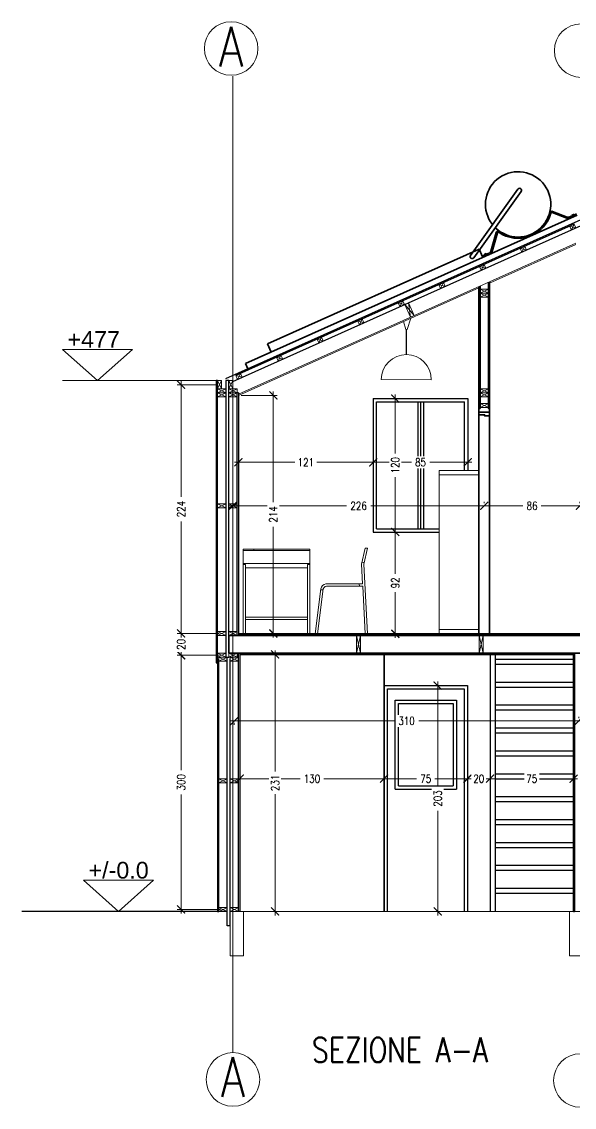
# Model space of a CAD drawing. Header units: centimetres. Extents: x 394519 to 396757, y 376859 to 378786.
# Drawn here: x 394556 to 395053, y 377810 to 378786 of the extents above; entities that cross this region are included whole.
import ezdxf

# ---------------------------------------------------------------- set-up
doc = ezdxf.new("R2010")
doc.units = ezdxf.units.CM
doc.header["$MEASUREMENT"] = 0
doc.layers.get('DEFPOINTS').update_dxf_attribs({"color": 210})
for name, color, linetype, lineweight in [('A-ANNO-DIMS', 3, 'Continuous', 18), ('A-ANNO-SYMB', 3, 'Continuous', 18), ('A-DETL-MBND', 3, 'Continuous', 18), ('A-DETL-MCUT', 4, 'Continuous', 25), ('A-ELEV-IDEN', 3, 'Continuous', 18), ('A-ELEV-MBE1', 7, 'Continuous', 35), ('A-ELEV-MBE2', 4, 'Continuous', 25), ('A-FURN', 8, 'Continuous', 18), ('A-SECT-MCUT', 7, 'Continuous', 35), ('A-WALL-STUD', 3, 'Continuous', 18)]:
    doc.layers.add(name, color=color, linetype=linetype, lineweight=lineweight)
doc.styles.add('ARIAL', font='Arial.ttf')
doc.styles.add('E-ROMANS', font='romans.shx', dxfattribs={"width": 0.8})
doc.styles.get("Standard").update_dxf_attribs({"font": 'Arial.ttf'})
doc.dimstyles.new('Copy of TICK_36', dxfattribs={"dimtxt": 3.6, "dimasz": 3.6, "dimexe": 1.8, "dimexo": 1.2, "dimgap": 1.8, "dimtad": 0, "dimdec": 0, "dimzin": 0, "dimdsep": 46, "dimtxsty": 'ARIAL', "dimblk": 'ARCHTICK', "dimblk1": 'ARCHTICK', "dimblk2": 'ARCHTICK', "dimcen": 1.8, "dimdle": 1.8, "dimclrd": 256, "dimclre": 256, "dimclrt": 256, "dimadec": 0, "dimazin": 0, "dimtfac": 1, "dimtdec": 0, "dimtmove": 1, "dimatfit": 3, "dimldrblk": 'OPEN90', "dimfxl": 1, "dimtfill": 1, "dimtolj": 1, "dimtzin": 0, "dimlwd": -1, "dimlwe": -1, "dimarcsym": 0})

# ---------------------------------------------------------------- blocks, each defined once
blk = doc.blocks.new('_ArchTick')
at = {"color": 0, "linetype": 'ByBlock', "const_width": 0.15}
blk.add_lwpolyline([(-0.5, -0.5), (0.5, 0.5)], dxfattribs=at)
blk = doc.blocks.new('*D133')
at = {"layer": 'A-ANNO-DIMS', "transparency": 16777216}
for p, q in [((394733.94, 378216.63), (394696.18, 378216.63)), ((394699.78, 378220.23), (394699.78, 378113.34)), ((394699.78, 377984.45), (394699.78, 378091.33)), ((394735.14, 377988.05), (394696.18, 377988.05))]:
    blk.add_line(p, q, dxfattribs=at)
at = {"layer": 'DEFPOINTS', "color": 0, "transparency": 16777216}
for p in [(394736.34, 378216.63), (394699.78, 377988.05), (394737.54, 377988.05)]:
    blk.add_point(p, dxfattribs=at)
at = {"layer": 'A-ANNO-DIMS', "transparency": 16777216, "xscale": 7.2, "yscale": 7.2, "zscale": 7.2}
for p, rotation in [((394699.78, 378216.63), 90), ((394699.78, 377988.05), 270)]:
    blk.add_blockref('_ArchTick', p, dxfattribs=dict(at, rotation=rotation))
at = {"layer": 'A-ANNO-DIMS', "transparency": 16777216, "insert": (394699.78, 378102.34), "char_height": 7.2, "width": 15.432, "attachment_point": 5, "rotation": 90, "style": 'E-ROMANS', "bg_fill": 3, "box_fill_scale": 1.25, "bg_fill_color": 256, "bg_fill_true_color": 13158600, "bg_fill_transparency": 0}
blk.add_mtext('\\A1;300', dxfattribs=at)
blk = doc.blocks.new('_Open90')
at = {"color": 0, "linetype": 'ByBlock', "lineweight": -2}
for p, q in [((0, 0), (-1, 0)), ((-0.5, 0.5), (0, 0)), ((0, 0), (-0.5, -0.5))]:
    blk.add_line(p, q, dxfattribs=at)
blk = doc.blocks.new('*D134')
at = {"layer": 'A-ANNO-DIMS', "transparency": 16777216}
for p, q in [((394733.94, 378236.24), (394696.18, 378236.24)), ((394699.78, 378236.24), (394699.78, 378243.44)), ((394699.78, 378236.24), (394699.78, 378234.7)), ((394733.94, 378216.63), (394696.18, 378216.63)), ((394699.78, 378216.63), (394699.78, 378218.17)), ((394699.78, 378216.63), (394699.78, 378209.43))]:
    blk.add_line(p, q, dxfattribs=at)
at = {"layer": 'DEFPOINTS', "color": 0, "transparency": 16777216}
for p in [(394736.34, 378236.24), (394736.34, 378216.63)]:
    blk.add_point(p, dxfattribs=at)
at = {"layer": 'A-ANNO-DIMS', "transparency": 16777216, "xscale": 7.2, "yscale": 7.2, "zscale": 7.2}
for p, rotation in [((394699.78, 378236.24), 270), ((394699.78, 378216.63), 90)]:
    blk.add_blockref('_ArchTick', p, dxfattribs=dict(at, rotation=rotation))
at = {"layer": 'A-ANNO-DIMS', "transparency": 16777216, "insert": (394699.78, 378226.43), "char_height": 7.2, "attachment_point": 5, "rotation": 90, "style": 'E-ROMANS', "bg_fill": 3, "box_fill_scale": 1.25, "bg_fill_color": 256, "bg_fill_true_color": 13158600, "bg_fill_transparency": 0}
blk.add_mtext('\\A1;20', dxfattribs=at)
at = {"layer": 'DEFPOINTS', "color": 0, "transparency": 16777216}
blk.add_point((394699.78, 378236.24), dxfattribs=at)
blk = doc.blocks.new('*D135')
at = {"layer": 'A-ANNO-DIMS', "transparency": 16777216}
for p, q in [((394731.99, 378459.96), (394696.18, 378459.96)), ((394699.78, 378463.56), (394699.78, 378359.25)), ((394699.78, 378232.64), (394699.78, 378336.96)), ((394733.94, 378236.24), (394696.18, 378236.24))]:
    blk.add_line(p, q, dxfattribs=at)
at = {"layer": 'DEFPOINTS', "color": 0, "transparency": 16777216}
for p in [(394699.78, 378459.96), (394734.39, 378459.96), (394736.34, 378236.24)]:
    blk.add_point(p, dxfattribs=at)
at = {"layer": 'A-ANNO-DIMS', "transparency": 16777216, "xscale": 7.2, "yscale": 7.2, "zscale": 7.2}
for p, rotation in [((394699.78, 378459.96), 90), ((394699.78, 378236.24), 270)]:
    blk.add_blockref('_ArchTick', p, dxfattribs=dict(at, rotation=rotation))
at = {"layer": 'A-ANNO-DIMS', "transparency": 16777216, "insert": (394699.78, 378348.1), "char_height": 7.2, "attachment_point": 5, "rotation": 90, "style": 'E-ROMANS', "bg_fill": 3, "box_fill_scale": 1.25, "bg_fill_color": 256, "bg_fill_true_color": 13158600, "bg_fill_transparency": 0}
blk.add_mtext('\\A1;224', dxfattribs=at)
blk = doc.blocks.new('*D136')
at = {"layer": 'A-ANNO-DIMS', "transparency": 16777216}
for p, q in [((394746.39, 378353.37), (394746.39, 378354.63)), ((394972.47, 378353.43), (394972.47, 378354.63)), ((394742.79, 378351.03), (394848.43, 378351.03)), ((394976.07, 378351.03), (394870.44, 378351.03))]:
    blk.add_line(p, q, dxfattribs=at)
at = {"layer": 'DEFPOINTS', "color": 0, "transparency": 16777216}
for p in [(394746.39, 378351.03), (394746.39, 378350.97), (394972.47, 378351.03)]:
    blk.add_point(p, dxfattribs=at)
at = {"layer": 'A-ANNO-DIMS', "transparency": 16777216, "xscale": 7.2, "yscale": 7.2, "zscale": 7.2, "rotation": 180}
blk.add_blockref('_ArchTick', (394746.39, 378351.03), dxfattribs=at)
at = {"layer": 'A-ANNO-DIMS', "transparency": 16777216, "xscale": 7.2, "yscale": 7.2, "zscale": 7.2}
blk.add_blockref('_ArchTick', (394972.47, 378351.03), dxfattribs=at)
at = {"layer": 'A-ANNO-DIMS', "transparency": 16777216, "insert": (394859.43, 378351.03), "char_height": 7.2, "attachment_point": 5, "style": 'E-ROMANS', "bg_fill": 3, "box_fill_scale": 1.25, "bg_fill_color": 256, "bg_fill_true_color": 13158600, "bg_fill_transparency": 0}
blk.add_mtext('\\A1;226', dxfattribs=at)
blk = doc.blocks.new('*D137')
at = {"layer": 'A-ANNO-DIMS', "transparency": 16777216}
for p, q in [((394972.47, 378353.43), (394972.47, 378354.63)), ((395058.53, 378353.43), (395058.53, 378354.63)), ((394968.87, 378351.03), (395007.24, 378351.03)), ((395062.13, 378351.03), (395023.76, 378351.03))]:
    blk.add_line(p, q, dxfattribs=at)
at = {"layer": 'DEFPOINTS', "color": 0, "transparency": 16777216}
for p in [(394972.47, 378351.03), (394972.47, 378351.03), (395058.53, 378351.03)]:
    blk.add_point(p, dxfattribs=at)
at = {"layer": 'A-ANNO-DIMS', "transparency": 16777216, "xscale": 7.2, "yscale": 7.2, "zscale": 7.2, "rotation": 180}
blk.add_blockref('_ArchTick', (394972.47, 378351.03), dxfattribs=at)
at = {"layer": 'A-ANNO-DIMS', "transparency": 16777216, "xscale": 7.2, "yscale": 7.2, "zscale": 7.2}
blk.add_blockref('_ArchTick', (395058.53, 378351.03), dxfattribs=at)
at = {"layer": 'A-ANNO-DIMS', "transparency": 16777216, "insert": (395015.5, 378351.03), "char_height": 7.2, "attachment_point": 5, "style": 'E-ROMANS', "bg_fill": 3, "box_fill_scale": 1.25, "bg_fill_color": 256, "bg_fill_true_color": 13158600, "bg_fill_transparency": 0}
blk.add_mtext('\\A1;86', dxfattribs=at)
blk = doc.blocks.new('*D139')
at = {"layer": 'A-ANNO-DIMS', "transparency": 16777216}
for p, q in [((394751.35, 378392.6), (394751.35, 378393.8)), ((394872.64, 378392.6), (394872.64, 378393.8)), ((394747.75, 378390.2), (394802.22, 378390.2)), ((394876.24, 378390.2), (394821.77, 378390.2))]:
    blk.add_line(p, q, dxfattribs=at)
at = {"layer": 'DEFPOINTS', "color": 0, "transparency": 16777216}
for p in [(394751.35, 378390.2), (394751.35, 378390.2), (394872.64, 378390.2)]:
    blk.add_point(p, dxfattribs=at)
at = {"layer": 'A-ANNO-DIMS', "transparency": 16777216, "xscale": 7.2, "yscale": 7.2, "zscale": 7.2, "rotation": 180}
blk.add_blockref('_ArchTick', (394751.35, 378390.2), dxfattribs=at)
at = {"layer": 'A-ANNO-DIMS', "transparency": 16777216, "xscale": 7.2, "yscale": 7.2, "zscale": 7.2}
blk.add_blockref('_ArchTick', (394872.64, 378390.2), dxfattribs=at)
at = {"layer": 'A-ANNO-DIMS', "transparency": 16777216, "insert": (394812, 378390.2), "char_height": 7.2, "attachment_point": 5, "style": 'E-ROMANS', "bg_fill": 3, "box_fill_scale": 1.25, "bg_fill_color": 256, "bg_fill_true_color": 13158600, "bg_fill_transparency": 0}
blk.add_mtext('\\A1;121', dxfattribs=at)
blk = doc.blocks.new('*D142')
at = {"layer": 'A-ANNO-DIMS', "transparency": 16777216}
for p, q in [((394890.06, 378327.51), (394888.86, 378327.51)), ((394892.46, 378331.11), (394892.46, 378289.99)), ((394892.46, 378232.34), (394892.46, 378273.46)), ((394753.75, 378235.94), (394896.06, 378235.94))]:
    blk.add_line(p, q, dxfattribs=at)
at = {"layer": 'DEFPOINTS', "color": 0, "transparency": 16777216}
for p in [(394892.46, 378327.51), (394751.35, 378235.94), (394892.46, 378235.94)]:
    blk.add_point(p, dxfattribs=at)
at = {"layer": 'A-ANNO-DIMS', "transparency": 16777216, "xscale": 7.2, "yscale": 7.2, "zscale": 7.2}
for p, rotation in [((394892.46, 378327.51), 90), ((394892.46, 378235.94), 270)]:
    blk.add_blockref('_ArchTick', p, dxfattribs=dict(at, rotation=rotation))
at = {"layer": 'A-ANNO-DIMS', "transparency": 16777216, "insert": (394892.46, 378281.73), "char_height": 7.2, "attachment_point": 5, "rotation": 90, "style": 'E-ROMANS', "bg_fill": 3, "box_fill_scale": 1.25, "bg_fill_color": 256, "bg_fill_true_color": 13158600, "bg_fill_transparency": 0}
blk.add_mtext('\\A1;92', dxfattribs=at)
blk = doc.blocks.new('*D143')
at = {"layer": 'A-ANNO-DIMS', "transparency": 16777216}
for p, q in [((394872.64, 378392.6), (394872.64, 378393.8)), ((394957.71, 378392.6), (394957.71, 378393.8)), ((394869.04, 378390.2), (394906.91, 378390.2)), ((394961.31, 378390.2), (394923.44, 378390.2))]:
    blk.add_line(p, q, dxfattribs=at)
at = {"layer": 'DEFPOINTS', "color": 0, "transparency": 16777216}
for p in [(394872.64, 378390.2), (394957.71, 378390.2), (394957.71, 378390.2)]:
    blk.add_point(p, dxfattribs=at)
at = {"layer": 'A-ANNO-DIMS', "transparency": 16777216, "xscale": 7.2, "yscale": 7.2, "zscale": 7.2, "rotation": 180}
blk.add_blockref('_ArchTick', (394872.64, 378390.2), dxfattribs=at)
at = {"layer": 'A-ANNO-DIMS', "transparency": 16777216, "xscale": 7.2, "yscale": 7.2, "zscale": 7.2}
blk.add_blockref('_ArchTick', (394957.71, 378390.2), dxfattribs=at)
at = {"layer": 'A-ANNO-DIMS', "transparency": 16777216, "insert": (394915.18, 378390.2), "char_height": 7.2, "attachment_point": 5, "style": 'E-ROMANS', "bg_fill": 3, "box_fill_scale": 1.25, "bg_fill_color": 256, "bg_fill_true_color": 13158600, "bg_fill_transparency": 0}
blk.add_mtext('\\A1;85', dxfattribs=at)
blk = doc.blocks.new('*D144')
at = {"layer": 'A-ANNO-DIMS', "transparency": 16777216}
for p, q in [((394753.75, 378450.39), (394786.31, 378450.39)), ((394782.71, 378453.99), (394782.71, 378354.46)), ((394782.71, 378232.64), (394782.71, 378332.17)), ((394753.75, 378236.24), (394786.31, 378236.24))]:
    blk.add_line(p, q, dxfattribs=at)
at = {"layer": 'DEFPOINTS', "color": 0, "transparency": 16777216}
for p in [(394751.35, 378450.39), (394782.71, 378450.39), (394751.35, 378236.24)]:
    blk.add_point(p, dxfattribs=at)
at = {"layer": 'A-ANNO-DIMS', "transparency": 16777216, "xscale": 7.2, "yscale": 7.2, "zscale": 7.2}
for p, rotation in [((394782.71, 378450.39), 90), ((394782.71, 378236.24), 270)]:
    blk.add_blockref('_ArchTick', p, dxfattribs=dict(at, rotation=rotation))
at = {"layer": 'A-ANNO-DIMS', "transparency": 16777216, "insert": (394782.71, 378343.32), "char_height": 7.2, "attachment_point": 5, "rotation": 90, "style": 'E-ROMANS', "bg_fill": 3, "box_fill_scale": 1.25, "bg_fill_color": 256, "bg_fill_true_color": 13158600, "bg_fill_transparency": 0}
blk.add_mtext('\\A1;214', dxfattribs=at)
blk = doc.blocks.new('*D149')
at = {"layer": 'A-ANNO-DIMS', "transparency": 16777216}
for p, q in [((394892.46, 378451.2), (394892.46, 378398.15)), ((394890.06, 378447.6), (394888.86, 378447.6)), ((394892.46, 378323.91), (394892.46, 378376.96)), ((394890.06, 378327.51), (394888.86, 378327.51))]:
    blk.add_line(p, q, dxfattribs=at)
at = {"layer": 'DEFPOINTS', "color": 0, "transparency": 16777216}
for p in [(394892.46, 378447.6), (394892.46, 378447.6), (394892.46, 378327.51)]:
    blk.add_point(p, dxfattribs=at)
at = {"layer": 'A-ANNO-DIMS', "transparency": 16777216, "xscale": 7.2, "yscale": 7.2, "zscale": 7.2}
for p, rotation in [((394892.46, 378447.6), 90), ((394892.46, 378327.51), 270)]:
    blk.add_blockref('_ArchTick', p, dxfattribs=dict(at, rotation=rotation))
at = {"layer": 'A-ANNO-DIMS', "transparency": 16777216, "insert": (394892.46, 378387.56), "char_height": 7.2, "attachment_point": 5, "rotation": 90, "style": 'E-ROMANS', "bg_fill": 3, "box_fill_scale": 1.25, "bg_fill_color": 256, "bg_fill_true_color": 13158600, "bg_fill_transparency": 0}
blk.add_mtext('\\A1;120', dxfattribs=at)
blk = doc.blocks.new('*D152')
at = {"layer": 'A-ANNO-DIMS', "transparency": 16777216}
for p, q in [((394744, 378157.6), (394891.56, 378157.6)), ((395061.13, 378157.6), (394913.57, 378157.6)), ((395057.53, 378160), (395057.53, 378161.2)), ((394747.6, 378155.8), (394747.6, 378154))]:
    blk.add_line(p, q, dxfattribs=at)
at = {"layer": 'DEFPOINTS', "color": 0, "transparency": 16777216}
for p in [(394747.6, 378158.2), (395057.53, 378157.6), (395057.53, 378157.6)]:
    blk.add_point(p, dxfattribs=at)
at = {"layer": 'A-ANNO-DIMS', "transparency": 16777216, "xscale": 7.2, "yscale": 7.2, "zscale": 7.2, "rotation": 180}
blk.add_blockref('_ArchTick', (394747.6, 378157.6), dxfattribs=at)
at = {"layer": 'A-ANNO-DIMS', "transparency": 16777216, "xscale": 7.2, "yscale": 7.2, "zscale": 7.2}
blk.add_blockref('_ArchTick', (395057.53, 378157.6), dxfattribs=at)
at = {"layer": 'A-ANNO-DIMS', "transparency": 16777216, "insert": (394902.56, 378157.6), "char_height": 7.2, "attachment_point": 5, "style": 'E-ROMANS', "bg_fill": 3, "box_fill_scale": 1.25, "bg_fill_color": 256, "bg_fill_true_color": 13158600, "bg_fill_transparency": 0}
blk.add_mtext('\\A1;310', dxfattribs=at)
blk = doc.blocks.new('*D153')
at = {"layer": 'A-ANNO-DIMS', "transparency": 16777216}
for p, q in [((394752.55, 378106.24), (394752.55, 378109.24)), ((394882.35, 377988.65), (394882.35, 378109.24)), ((394748.95, 378105.64), (394806.86, 378105.64)), ((394885.95, 378105.64), (394828.04, 378105.64))]:
    blk.add_line(p, q, dxfattribs=at)
at = {"layer": 'DEFPOINTS', "color": 0, "transparency": 16777216}
for p in [(394752.55, 378103.84), (394882.35, 378105.64), (394882.35, 377986.25)]:
    blk.add_point(p, dxfattribs=at)
at = {"layer": 'A-ANNO-DIMS', "transparency": 16777216, "xscale": 7.2, "yscale": 7.2, "zscale": 7.2, "rotation": 180}
blk.add_blockref('_ArchTick', (394752.55, 378105.64), dxfattribs=at)
at = {"layer": 'A-ANNO-DIMS', "transparency": 16777216, "xscale": 7.2, "yscale": 7.2, "zscale": 7.2}
blk.add_blockref('_ArchTick', (394882.35, 378105.64), dxfattribs=at)
at = {"layer": 'A-ANNO-DIMS', "transparency": 16777216, "insert": (394817.45, 378105.64), "char_height": 7.2, "attachment_point": 5, "style": 'E-ROMANS', "bg_fill": 3, "box_fill_scale": 1.25, "bg_fill_color": 256, "bg_fill_true_color": 13158600, "bg_fill_transparency": 0}
blk.add_mtext('\\A1;130', dxfattribs=at)
blk = doc.blocks.new('*D154')
at = {"layer": 'A-ANNO-DIMS', "transparency": 16777216}
for p, q in [((394882.35, 378108.04), (394882.35, 378109.24)), ((394957.41, 378108.04), (394957.41, 378109.24)), ((394878.75, 378105.64), (394911.62, 378105.64)), ((394961.01, 378105.64), (394928.14, 378105.64))]:
    blk.add_line(p, q, dxfattribs=at)
at = {"layer": 'DEFPOINTS', "color": 0, "transparency": 16777216}
for p in [(394882.35, 378105.64), (394957.41, 378105.64), (394957.41, 378105.64)]:
    blk.add_point(p, dxfattribs=at)
at = {"layer": 'A-ANNO-DIMS', "transparency": 16777216, "xscale": 7.2, "yscale": 7.2, "zscale": 7.2, "rotation": 180}
blk.add_blockref('_ArchTick', (394882.35, 378105.64), dxfattribs=at)
at = {"layer": 'A-ANNO-DIMS', "transparency": 16777216, "xscale": 7.2, "yscale": 7.2, "zscale": 7.2}
blk.add_blockref('_ArchTick', (394957.41, 378105.64), dxfattribs=at)
at = {"layer": 'A-ANNO-DIMS', "transparency": 16777216, "insert": (394919.88, 378105.64), "char_height": 7.2, "attachment_point": 5, "style": 'E-ROMANS', "bg_fill": 3, "box_fill_scale": 1.25, "bg_fill_color": 256, "bg_fill_true_color": 13158600, "bg_fill_transparency": 0}
blk.add_mtext('\\A1;75', dxfattribs=at)
blk = doc.blocks.new('*D155')
at = {"layer": 'A-ANNO-DIMS', "transparency": 16777216}
for p, q in [((394957.41, 378108.04), (394957.41, 378109.24)), ((394977.72, 378108.04), (394977.72, 378109.24)), ((394957.41, 378105.64), (394950.21, 378105.64)), ((394957.41, 378105.64), (394959.3, 378105.64)), ((394977.72, 378105.64), (394975.83, 378105.64)), ((394977.72, 378105.64), (394984.92, 378105.64))]:
    blk.add_line(p, q, dxfattribs=at)
at = {"layer": 'A-ANNO-DIMS', "transparency": 16777216, "xscale": 7.2, "yscale": 7.2, "zscale": 7.2}
blk.add_blockref('_ArchTick', (394957.41, 378105.64), dxfattribs=at)
at = {"layer": 'A-ANNO-DIMS', "transparency": 16777216, "xscale": 7.2, "yscale": 7.2, "zscale": 7.2, "rotation": 180}
blk.add_blockref('_ArchTick', (394977.72, 378105.64), dxfattribs=at)
at = {"layer": 'A-ANNO-DIMS', "transparency": 16777216, "insert": (394967.57, 378105.64), "char_height": 7.2, "attachment_point": 5, "style": 'E-ROMANS', "bg_fill": 3, "box_fill_scale": 1.25, "bg_fill_color": 256, "bg_fill_true_color": 13158600, "bg_fill_transparency": 0}
blk.add_mtext('\\A1;20', dxfattribs=at)
at = {"layer": 'DEFPOINTS', "color": 0, "transparency": 16777216}
for p in [(394957.41, 378105.64), (394977.72, 378105.64), (394977.72, 378105.64)]:
    blk.add_point(p, dxfattribs=at)
blk = doc.blocks.new('*D156')
at = {"layer": 'A-ANNO-DIMS', "transparency": 16777216}
for p, q in [((394977.72, 378108.04), (394977.72, 378109.24)), ((395052.78, 378107.74), (395052.78, 378109.24)), ((394974.12, 378105.64), (395006.99, 378105.64)), ((395056.38, 378105.64), (395023.51, 378105.64))]:
    blk.add_line(p, q, dxfattribs=at)
at = {"layer": 'DEFPOINTS', "color": 0, "transparency": 16777216}
for p in [(394977.72, 378105.64), (395052.78, 378105.64), (395052.78, 378105.34)]:
    blk.add_point(p, dxfattribs=at)
at = {"layer": 'A-ANNO-DIMS', "transparency": 16777216, "xscale": 7.2, "yscale": 7.2, "zscale": 7.2, "rotation": 180}
blk.add_blockref('_ArchTick', (394977.72, 378105.64), dxfattribs=at)
at = {"layer": 'A-ANNO-DIMS', "transparency": 16777216, "xscale": 7.2, "yscale": 7.2, "zscale": 7.2}
blk.add_blockref('_ArchTick', (395052.78, 378105.64), dxfattribs=at)
at = {"layer": 'A-ANNO-DIMS', "transparency": 16777216, "insert": (395015.25, 378105.64), "char_height": 7.2, "attachment_point": 5, "style": 'E-ROMANS', "bg_fill": 3, "box_fill_scale": 1.25, "bg_fill_color": 256, "bg_fill_true_color": 13158600, "bg_fill_transparency": 0}
blk.add_mtext('\\A1;75', dxfattribs=at)
blk = doc.blocks.new('*D157')
at = {"layer": 'A-ANNO-DIMS', "transparency": 16777216}
for p, q in [((394884.75, 378189.4), (394934.19, 378189.4)), ((394930.59, 378193), (394930.59, 378098.83)), ((394930.59, 377982.65), (394930.59, 378076.82)), ((394884.75, 377986.25), (394934.19, 377986.25))]:
    blk.add_line(p, q, dxfattribs=at)
at = {"layer": 'DEFPOINTS', "color": 0, "transparency": 16777216}
for p in [(394882.35, 378189.4), (394930.59, 378189.4), (394882.35, 377986.25)]:
    blk.add_point(p, dxfattribs=at)
at = {"layer": 'A-ANNO-DIMS', "transparency": 16777216, "xscale": 7.2, "yscale": 7.2, "zscale": 7.2}
for p, rotation in [((394930.59, 378189.4), 90), ((394930.59, 377986.25), 270)]:
    blk.add_blockref('_ArchTick', p, dxfattribs=dict(at, rotation=rotation))
at = {"layer": 'A-ANNO-DIMS', "transparency": 16777216, "insert": (394930.59, 378087.83), "char_height": 7.2, "attachment_point": 5, "rotation": 90, "style": 'E-ROMANS', "bg_fill": 3, "box_fill_scale": 1.25, "bg_fill_color": 256, "bg_fill_true_color": 13158600, "bg_fill_transparency": 0}
blk.add_mtext('\\A1;203', dxfattribs=at)
blk = doc.blocks.new('*D158')
at = {"layer": 'A-ANNO-DIMS', "transparency": 16777216}
for p, q in [((394754.95, 378217.43), (394787.88, 378217.43)), ((394784.28, 378221.03), (394784.28, 378112.02)), ((394784.28, 377982.65), (394784.28, 378091.65)), ((394754.95, 377986.25), (394787.88, 377986.25))]:
    blk.add_line(p, q, dxfattribs=at)
at = {"layer": 'DEFPOINTS', "color": 0, "transparency": 16777216}
for p in [(394752.55, 378217.43), (394784.28, 378217.43), (394752.55, 377986.25)]:
    blk.add_point(p, dxfattribs=at)
at = {"layer": 'A-ANNO-DIMS', "transparency": 16777216, "xscale": 7.2, "yscale": 7.2, "zscale": 7.2}
for p, rotation in [((394784.28, 378217.43), 90), ((394784.28, 377986.25), 270)]:
    blk.add_blockref('_ArchTick', p, dxfattribs=dict(at, rotation=rotation))
at = {"layer": 'A-ANNO-DIMS', "transparency": 16777216, "insert": (394784.28, 378101.84), "char_height": 7.2, "attachment_point": 5, "rotation": 90, "style": 'E-ROMANS', "bg_fill": 3, "box_fill_scale": 1.25, "bg_fill_color": 256, "bg_fill_true_color": 13158600, "bg_fill_transparency": 0}
blk.add_mtext('\\A1;231', dxfattribs=at)

msp = doc.modelspace()

# ---------------------------------------------------------------- linework, layer by layer
for p, q in [((394967.72, 378382.94), (394967.72, 378235.94)), ((394755.61, 378235.94), (394757.61, 378235.94)), ((394813.61, 378235.94), (394815.61, 378235.94)), ((394820.47, 378235.94), (394822.47, 378235.94)), ((394865.46, 378235.94), (394867.47, 378235.94)), ((394932, 378235.94), (394936, 378235.94)), ((394936, 378235.94), (394963.72, 378235.94)), ((394967.72, 378235.94), (394963.72, 378235.94)), ((394740.09, 378214.82), (394742.64, 378214.82)), ((394741.29, 377986.25), (394556.36, 377986.25))]:
    msp.add_line(p, q)
at = {"layer": 'A-ANNO-DIMS'}
msp.add_line((394731.39, 378463.72), (394592.99, 378463.72), dxfattribs=at)
for points in [[(394592.99, 378491.7), (394624.47, 378463.72), (394655.95, 378491.7)], [(394611.89, 378014.23), (394643.38, 377986.25), (394674.86, 378014.23)]]:
    msp.add_lwpolyline(points, close=True, dxfattribs=at)
at = {"layer": 'A-ANNO-SYMB', "color": 0}
for p, q in [((395049.28, 377986.25), (394750.35, 377986.25)), ((395061.29, 377986.25), (395049.28, 377986.25))]:
    msp.add_line(p, q, dxfattribs=at)
at = {"layer": 'A-ANNO-SYMB'}
for centre in [(394744.77, 378762.38), (395059.65, 378760.5), (394746.39, 377835.11), (395059.03, 377834.19)]:
    msp.add_circle(centre, 24.11, dxfattribs=at)
at = {"layer": 'A-DETL-MBND'}
for points in [[(394899.49, 378517.77), (395054.78, 378587.26)], [(394977.22, 378551.46), (395054.78, 378586.17)], [(394751.35, 378450.39), (394967.72, 378547.21)], [(394751.35, 378451.49), (394899.49, 378517.77)]]:
    msp.add_lwpolyline(points, dxfattribs=at)
at = {"layer": 'A-DETL-MCUT', "color": 0}
msp.add_line((394751.35, 378452.61), (394750.15, 378452.61), dxfattribs=at)
at = {"layer": 'A-DETL-MCUT'}
msp.add_line((394733.79, 377991.25), (394733.79, 378213.42), dxfattribs=at)
msp.add_lwpolyline([(394732.59, 378463.72), (394731.39, 378463.72), (394731.39, 378452.61), (394732.59, 378452.61)], close=True, dxfattribs=at)
for points in [[(394731.39, 378452.61), (394731.39, 378209.82), (394732.59, 378209.82), (394732.59, 378452.61)], [(394751.35, 378452.61), (394751.35, 378234.44), (394750.15, 378234.44), (394750.15, 378452.61)], [(394752.55, 378218.43), (394752.55, 377986.25), (394751.35, 377986.25), (394751.35, 378218.43)], [(394732.59, 378209.82), (394732.59, 377986.25), (394733.79, 377986.25), (394733.79, 378211.22)]]:
    msp.add_lwpolyline(points, dxfattribs=at)
at = {"layer": 'A-ELEV-IDEN', "color": 3}
for p, q in [((395049.28, 377986.25), (395049.28, 377946.22)), ((395049.28, 377946.22), (395061.29, 377946.22))]:
    msp.add_line(p, q, dxfattribs=at)
msp.add_lwpolyline([(394755.85, 377986.25), (394743.84, 377986.25), (394743.84, 377946.22), (394755.85, 377946.22)], close=True, dxfattribs=at)
at = {"layer": 'A-ELEV-MBE1', "color": 0}
for p, q in [((395002.78, 378635.92), (394960.08, 378576.25)), ((395005.66, 378633.81), (394962.97, 378574.15)), ((395033.59, 378614.77), (395046.8, 378609.73)), ((395034.01, 378615.85), (395047.22, 378610.81)), ((395055.61, 378613.61), (395049.5, 378610.87)), ((395051.81, 378611.97), (395051.56, 378612.54)), ((395051.58, 378612.61), (395052.92, 378613.21)), ((395052.11, 378612.1), (395051.86, 378612.67)), ((395052.69, 378613.05), (395052.95, 378612.48)), ((395052.99, 378613.18), (395053.25, 378612.61)), ((394978.4, 378580.22), (394983.16, 378596.99)), ((394979.52, 378579.9), (394984.3, 378596.69)), ((394976.75, 378578.32), (394970.71, 378575.61)), ((394972.99, 378576.69), (394972.74, 378577.27)), ((394972.76, 378577.34), (394974.1, 378577.94)), ((394973.29, 378576.83), (394973.04, 378577.4)), ((394973.87, 378577.77), (394974.13, 378577.2)), ((394974.17, 378577.91), (394974.43, 378577.34)), ((394970.71, 378575.61), (394971.19, 378574.56)), ((394882.35, 378217.43), (395052.78, 378217.43))]:
    msp.add_line(p, q, dxfattribs=at)
for points in [[(394757.6, 378478.97), (395056.08, 378612.55)], [(394777.54, 378496.66), (394967.92, 378581.86)], [(394967.92, 378581.86), (394971.19, 378574.56)], [(394777.54, 378496.66), (394780.81, 378489.36)], [(394757.6, 378478.97), (394759.65, 378474.4)]]:
    msp.add_lwpolyline(points, dxfattribs=at)
for centre, radius, start, end in [((395002.92, 378622.22), 29.38, 225.56838, 218.43727), ((395004.23, 378634.88), 1.78, 323.50184, 144.71841), ((395002.92, 378622.22), 30.54, 235.35032, 344.88562), ((395033.26, 378613.9), 2.09, 69.11012, 160.19507), ((395033.26, 378613.9), 0.928, 69.13934, 157.43176), ((395048.28, 378613.59), 4.14, 249.11012, 294.11012), ((395048.28, 378613.59), 2.98, 249.11012, 294.11012), ((395051.61, 378612.56), 0.0538, 114.11012, 204.11012), ((395051.81, 378612.65), 0.0538, 24.11012, 114.11012), ((395051.86, 378611.99), 0.0538, 204.11012, 294.11012), ((395051.9, 378612.7), 0.0538, 114.11012, 204.11012), ((395052.06, 378612.08), 0.0538, 294.11012, 24.11012), ((395052.16, 378612.12), 0.0538, 204.11012, 294.11012), ((395052.65, 378613.03), 0.0538, 24.11012, 114.11012), ((395052.74, 378613.07), 0.0538, 114.11012, 204.11012), ((395052.94, 378613.16), 0.0538, 24.11012, 114.11012), ((395052.9, 378612.46), 0.0538, 294.11012, 24.11012), ((395053, 378612.5), 0.0538, 204.11012, 294.11012), ((395053.2, 378612.59), 0.0538, 294.11012, 24.11012), ((394985.13, 378596.27), 2.09, 59.88941, 159.99153), ((394985.13, 378596.27), 0.927, 62.30828, 153.62295), ((394972.79, 378577.29), 0.0538, 114.11012, 204.11012), ((394972.99, 378577.38), 0.0538, 24.11012, 114.11012), ((394973.08, 378577.42), 0.0538, 114.11012, 204.11012), ((394973.83, 378577.75), 0.0538, 24.11012, 114.11012), ((394973.92, 378577.8), 0.0538, 114.11012, 204.11012), ((394974.12, 378577.89), 0.0538, 24.11012, 114.11012), ((394974.08, 378577.18), 0.0538, 294.11012, 24.11012), ((394974.18, 378577.23), 0.0538, 204.11012, 294.11012), ((394974.38, 378577.31), 0.0538, 294.11012, 24.11012), ((394975.54, 378581.04), 2.98, 294.11012, 344.11012), ((394975.54, 378581.04), 4.14, 294.11012, 344.11012), ((394961.53, 378575.2), 1.78, 144.11012, 325.07999), ((394973.04, 378576.72), 0.0538, 204.11012, 294.11012), ((394973.24, 378576.81), 0.0538, 294.11012, 24.11012), ((394973.34, 378576.85), 0.0538, 204.11012, 294.11012)]:
    msp.add_arc(centre, radius, start, end, dxfattribs=at)
at = {"layer": 'A-ELEV-MBE2'}
for p, q in [((394740.09, 378463.72), (394740.09, 378214.82)), ((394742.64, 378463.72), (394740.09, 378463.72)), ((394742.64, 378234.44), (394742.64, 378463.72)), ((394872.64, 378447.6), (394872.64, 378327.51)), ((394872.64, 378447.6), (394957.71, 378447.6)), ((394875.64, 378444.6), (394954.71, 378444.6)), ((394875.64, 378330.51), (394875.64, 378444.6)), ((394912.67, 378444.6), (394912.67, 378330.51)), ((394915.18, 378444.6), (394915.18, 378330.51)), ((394917.68, 378444.6), (394917.68, 378330.51)), ((394954.71, 378382.87), (394954.71, 378444.6)), ((394957.71, 378447.6), (394957.71, 378382.89)), ((394872.64, 378327.51), (394932, 378327.51)), ((394875.64, 378330.51), (394932, 378330.51)), ((394977.72, 378217.43), (394977.72, 377986.25)), ((394982.73, 377986.25), (394982.73, 378217.43)), ((394741.29, 377973.24), (394741.29, 378214.82)), ((394743.84, 377973.24), (394743.84, 378213.42)), ((395052.78, 378212.84), (394982.73, 378212.84)), ((395052.78, 378208.34), (394982.73, 378208.34)), ((395052.78, 378192.24), (394982.73, 378192.24)), ((395052.78, 378187.74), (394982.73, 378187.74)), ((394892.36, 378096.33), (394892.36, 378176.39)), ((394892.36, 378176.39), (394947.4, 378176.39)), ((394895.36, 378099.34), (394895.36, 378173.39)), ((394895.36, 378173.39), (394944.4, 378173.39)), ((394944.4, 378173.39), (394944.4, 378099.34)), ((394947.4, 378176.39), (394947.4, 378096.33)), ((395052.78, 378171.64), (394982.73, 378171.64)), ((395052.78, 378167.14), (394982.73, 378167.14)), ((395052.78, 378151.04), (394982.73, 378151.04)), ((395052.78, 378146.54), (394982.73, 378146.54)), ((395052.78, 378130.44), (394982.73, 378130.44)), ((395052.78, 378130.44), (394982.73, 378130.44)), ((395052.78, 378125.94), (394982.73, 378125.94)), ((395052.78, 378125.94), (394982.73, 378125.94)), ((395052.78, 378109.84), (394982.73, 378109.84)), ((394895.36, 378099.34), (394944.4, 378099.34)), ((395052.78, 378105.34), (394982.73, 378105.34)), ((394892.36, 378096.33), (394947.4, 378096.33)), ((395052.78, 378089.24), (394982.73, 378089.24)), ((395052.78, 378084.74), (394982.73, 378084.74)), ((395052.78, 378068.64), (394982.73, 378068.64)), ((395052.78, 378064.14), (394982.73, 378064.14)), ((395052.78, 378048.05), (394982.73, 378048.05)), ((395052.78, 378043.54), (394982.73, 378043.54)), ((395052.78, 378027.45), (394982.73, 378027.45)), ((395052.78, 378022.94), (394982.73, 378022.94)), ((395052.78, 378006.85), (394982.73, 378006.85)), ((395052.78, 378002.34), (394982.73, 378002.34)), ((394743.84, 377973.24), (394741.29, 377973.24))]:
    msp.add_line(p, q, dxfattribs=at)
for points in [[(394740.14, 378465.67), (395059.54, 378608.61)], [(394746.24, 378462.91), (395059.54, 378603.1)], [(395053.42, 378604.53), (394748.97, 378468.3)], [(394882.35, 378189.4), (394882.35, 378189.4), (394957.41, 378189.4), (394957.41, 377986.25)], [(394885.35, 377986.25), (394885.35, 378186.4), (394954.41, 378186.4), (394954.41, 377986.25)]]:
    msp.add_lwpolyline(points, dxfattribs=at)
at = {"layer": 'A-FURN'}
for p, q in [((394903.05, 378509.63), (394906.56, 378519.87)), ((394899.78, 378516.81), (394902.02, 378509.63)), ((394902.53, 378509.63), (394902.02, 378509.63)), ((394902.3, 378487.03), (394902.38, 378509.63)), ((394902.53, 378509.63), (394903.05, 378509.63)), ((394903.05, 378509.63), (394902.53, 378509.63)), ((394902.6, 378487.03), (394902.68, 378509.63)), ((394879.87, 378464.61), (394924.87, 378464.45)), ((394967.72, 378382.94), (394932, 378382.75)), ((394932, 378382.75), (394932, 378235.94)), ((394932, 378378.94), (394967.72, 378378.94)), ((394755.61, 378311.94), (394815.61, 378311.94)), ((394755.61, 378311.94), (394755.61, 378235.94)), ((394755.61, 378311.94), (394755.61, 378310.94)), ((394755.61, 378310.94), (394815.61, 378310.94)), ((394765.04, 378310.94), (394765.04, 378311.94)), ((394815.61, 378235.94), (394815.61, 378311.94)), ((394862.15, 378298.55), (394865.45, 378312.94)), ((394867.47, 378312.94), (394864.12, 378298.57)), ((394865.45, 378312.94), (394867.47, 378312.94)), ((394755.61, 378298.17), (394755.61, 378299.17)), ((394755.61, 378299.17), (394815.61, 378299.17)), ((394755.61, 378298.17), (394757.61, 378298.17)), ((394757.61, 378298.17), (394757.61, 378235.94)), ((394757.61, 378298.17), (394757.61, 378295.17)), ((394757.61, 378295.17), (394813.61, 378295.17)), ((394815.61, 378298.17), (394813.61, 378298.17)), ((394813.61, 378298.17), (394813.61, 378235.94)), ((394862.15, 378298.55), (394863.06, 378280.94)), ((394862.55, 378300.32), (394864.43, 378299.92)), ((394864.12, 378298.57), (394867.47, 378235.94)), ((394820.47, 378235.94), (394825.59, 378276.43)), ((394822.47, 378235.94), (394827.69, 378276.43)), ((394825.49, 378275.63), (394827.56, 378275.39)), ((394829.89, 378280.94), (394863.06, 378280.94)), ((394832.03, 378278.94), (394863.16, 378278.94)), ((394859.95, 378280.94), (394860.1, 378278.94)), ((394863.16, 378278.94), (394865.46, 378235.94)), ((394757.61, 378235.94), (394757.61, 378250.94)), ((394757.61, 378250.94), (394813.61, 378250.94)), ((394813.61, 378248.94), (394757.61, 378248.94)), ((394813.61, 378250.94), (394813.61, 378248.94)), ((394932, 378239.94), (394967.72, 378239.94))]:
    msp.add_line(p, q, dxfattribs=at)
for centre, radius, start, end in [((394902.37, 378464.53), 22.5, 359.78822, 179.78822), ((394831.09, 378275.5), 5.57, 102.35216, 170.35434), ((394831.42, 378274.99), 4, 81.27691, 158.88258)]:
    msp.add_arc(centre, radius, start, end, dxfattribs=at)
at = {"layer": 'A-SECT-MCUT'}
for p, q in [((394967.72, 378235.94), (394967.72, 378438.6)), ((394967.72, 378235.94), (394967.72, 378435.41)), ((394977.22, 378235.94), (394977.22, 378438.6)), ((394977.22, 378235.94), (394977.22, 378435.41)), ((395063.29, 378235.94), (394751.35, 378235.94)), ((394882.35, 378217.43), (394752.55, 378217.43)), ((394882.35, 378218.43), (394882.35, 377986.25))]:
    msp.add_line(p, q, dxfattribs=at)
for points in [[(394968.72, 378548.75), (394968.72, 378438.6), (394967.72, 378438.6), (394967.72, 378548.3)], [(394977.22, 378552.56), (394977.22, 378438.6), (394976.22, 378438.6), (394976.22, 378552.11)], [(394967.72, 378435.41), (394967.72, 378432.91), (394972.72, 378432.91), (394972.72, 378431.91), (394977.22, 378431.91), (394977.22, 378435.41), (394967.72, 378435.41)], [(394742.64, 378218.43), (395062.29, 378218.43), (395062.29, 378234.44), (394742.64, 378234.44), (394742.64, 378218.43)], [(395053.78, 378218.43), (395053.78, 377986.25), (395052.78, 377986.25), (395052.78, 378218.43)]]:
    msp.add_lwpolyline(points, dxfattribs=at)
at = {"layer": 'A-WALL-STUD'}
for p, q in [((395054.97, 378601.05), (395049.31, 378602.69)), ((395050.86, 378599.21), (395053.42, 378604.53)), ((395010.41, 378581.11), (395004.75, 378582.75)), ((395006.3, 378579.28), (395008.86, 378584.59)), ((394969.76, 378562.93), (394972.32, 378568.24)), ((394973.87, 378564.76), (394968.21, 378566.4)), ((394937.33, 378548.41), (394931.67, 378550.05)), ((394933.22, 378546.58), (394935.78, 378551.89)), ((394976.22, 378545.81), (394968.72, 378542.21)), ((394968.72, 378545.81), (394976.22, 378542.21)), ((394976.22, 378542.21), (394968.72, 378538.61)), ((394968.72, 378542.21), (394976.22, 378538.61)), ((394900.79, 378532.06), (394895.13, 378533.7)), ((394896.68, 378530.23), (394899.24, 378535.54)), ((394909.47, 378522.24), (394901.11, 378532.2)), ((394904.39, 378533.68), (394906.18, 378520.77)), ((394860.14, 378513.87), (394862.7, 378519.19)), ((394864.25, 378515.71), (394858.59, 378517.35)), ((394827.71, 378499.36), (394822.05, 378501)), ((394823.6, 378497.52), (394826.16, 378502.84)), ((394791.18, 378483.01), (394785.51, 378484.65)), ((394787.06, 378481.17), (394789.62, 378486.49)), ((394750.52, 378464.82), (394753.08, 378470.14)), ((394736.19, 378456.21), (394732.59, 378463.72)), ((394736.19, 378463.72), (394732.59, 378456.21)), ((394746.24, 378456.21), (394742.64, 378463.72)), ((394746.24, 378463.72), (394742.64, 378456.21)), ((394754.64, 378466.66), (394748.97, 378468.3)), ((394740.09, 378456.21), (394732.59, 378452.61)), ((394732.59, 378456.21), (394740.09, 378452.61)), ((394740.09, 378452.61), (394732.59, 378449.01)), ((394732.59, 378452.61), (394740.09, 378449.01)), ((394750.15, 378456.21), (394742.64, 378452.61)), ((394742.64, 378456.21), (394750.15, 378452.61)), ((394750.15, 378452.61), (394742.64, 378449.01)), ((394742.64, 378452.61), (394750.15, 378449.01)), ((394968.72, 378452.61), (394976.22, 378456.21)), ((394976.22, 378452.61), (394968.72, 378456.21)), ((394968.72, 378449.01), (394976.22, 378452.61)), ((394976.22, 378449.01), (394968.72, 378452.61)), ((394968.72, 378439.48), (394976.22, 378443.08)), ((394976.22, 378439.48), (394968.72, 378443.08)), ((394732.59, 378349.23), (394740.09, 378352.83)), ((394740.09, 378349.23), (394732.59, 378352.83)), ((394742.64, 378349.23), (394750.15, 378352.83)), ((394750.15, 378349.23), (394742.64, 378352.83)), ((394732.59, 378234.44), (394740.09, 378238.04)), ((394740.09, 378234.44), (394732.59, 378238.04)), ((394742.64, 378234.44), (394750.15, 378238.04)), ((394750.15, 378234.44), (394742.64, 378238.04)), ((394732.59, 378214.82), (394740.09, 378218.43)), ((394740.09, 378214.82), (394732.59, 378218.43)), ((394742.64, 378214.82), (394750.15, 378218.43)), ((394750.15, 378214.82), (394742.64, 378218.43)), ((394733.79, 378211.22), (394741.29, 378214.82)), ((394741.29, 378211.22), (394733.79, 378214.82)), ((394743.84, 378211.22), (394751.35, 378214.82)), ((394751.35, 378211.22), (394743.84, 378214.82)), ((394741.29, 378102.04), (394733.79, 378105.64)), ((394733.79, 378102.04), (394741.29, 378105.64)), ((394751.35, 378102.04), (394743.84, 378105.64)), ((394743.84, 378102.04), (394751.35, 378105.64)), ((394741.29, 377986.25), (394733.79, 377989.85)), ((394733.79, 377986.25), (394741.29, 377989.85)), ((394751.35, 377986.25), (394743.84, 377989.85)), ((394743.84, 377986.25), (394751.35, 377989.85))]:
    msp.add_line(p, q, dxfattribs=at)
for points in [[(395050.86, 378599.21), (395054.97, 378601.05), (395053.42, 378604.53), (395049.31, 378602.69)], [(395006.3, 378579.28), (395010.41, 378581.11), (395008.86, 378584.59), (395004.75, 378582.75)], [(394969.76, 378562.93), (394973.87, 378564.76), (394972.32, 378568.24), (394968.21, 378566.4)], [(394933.22, 378546.58), (394937.33, 378548.41), (394935.78, 378551.89), (394931.67, 378550.05)], [(394976.22, 378545.81), (394968.72, 378545.81), (394968.72, 378542.21), (394976.22, 378542.21)], [(394976.22, 378542.21), (394968.72, 378542.21), (394968.72, 378538.61), (394976.22, 378538.61)], [(394896.68, 378530.23), (394900.79, 378532.06), (394899.24, 378535.54), (394895.13, 378533.7)], [(394901.11, 378532.2), (394904.39, 378533.68), (394909.47, 378522.24), (394906.18, 378520.77)], [(394860.14, 378513.87), (394864.25, 378515.71), (394862.7, 378519.19), (394858.59, 378517.35)], [(394823.6, 378497.52), (394827.71, 378499.36), (394826.16, 378502.84), (394822.05, 378501)], [(394787.06, 378481.17), (394791.18, 378483.01), (394789.62, 378486.49), (394785.51, 378484.65)], [(394750.52, 378464.82), (394754.64, 378466.66), (394753.08, 378470.14), (394748.97, 378468.3)], [(394736.19, 378456.21), (394736.19, 378463.72), (394732.59, 378463.72), (394732.59, 378456.21)], [(394746.24, 378456.21), (394746.24, 378463.72), (394742.64, 378463.72), (394742.64, 378456.21)], [(394740.09, 378456.21), (394732.59, 378456.21), (394732.59, 378452.61), (394740.09, 378452.61)], [(394740.09, 378452.61), (394732.59, 378452.61), (394732.59, 378449.01), (394740.09, 378449.01)], [(394750.15, 378456.21), (394742.64, 378456.21), (394742.64, 378452.61), (394750.15, 378452.61)], [(394750.15, 378452.61), (394742.64, 378452.61), (394742.64, 378449.01), (394750.15, 378449.01)], [(394968.72, 378452.61), (394976.22, 378452.61), (394976.22, 378456.21), (394968.72, 378456.21)], [(394968.72, 378449.01), (394976.22, 378449.01), (394976.22, 378452.61), (394968.72, 378452.61)], [(394968.72, 378439.48), (394976.22, 378439.48), (394976.22, 378443.08), (394968.72, 378443.08)], [(394732.59, 378349.23), (394740.09, 378349.23), (394740.09, 378352.83), (394732.59, 378352.83)], [(394742.64, 378349.23), (394750.15, 378349.23), (394750.15, 378352.83), (394742.64, 378352.83)], [(394732.59, 378234.44), (394740.09, 378234.44), (394740.09, 378238.04), (394732.59, 378238.04)], [(394742.64, 378234.44), (394750.15, 378234.44), (394750.15, 378238.04), (394742.64, 378238.04)], [(394732.59, 378214.82), (394740.09, 378214.82), (394740.09, 378218.43), (394732.59, 378218.43)], [(394742.64, 378214.82), (394750.15, 378214.82), (394750.15, 378218.43), (394742.64, 378218.43)], [(394733.79, 378211.22), (394741.29, 378211.22), (394741.29, 378214.82), (394733.79, 378214.82)], [(394743.84, 378211.22), (394751.35, 378211.22), (394751.35, 378214.82), (394743.84, 378214.82)], [(394741.29, 378102.04), (394733.79, 378102.04), (394733.79, 378105.64), (394741.29, 378105.64)], [(394751.35, 378102.04), (394743.84, 378102.04), (394743.84, 378105.64), (394751.35, 378105.64)], [(394741.29, 377986.25), (394733.79, 377986.25), (394733.79, 377989.85), (394741.29, 377989.85)], [(394751.35, 377986.25), (394743.84, 377986.25), (394743.84, 377989.85), (394751.35, 377989.85)]]:
    msp.add_lwpolyline(points, close=True, dxfattribs=at)
for points in [[(394861.08, 378234.44), (394861.08, 378218.43), (394857.48, 378218.43), (394857.48, 378234.44), (394861.08, 378234.44)], [(394857.48, 378234.44), (394861.08, 378218.43)], [(394861.08, 378234.44), (394857.48, 378218.43)], [(394971.52, 378234.44), (394971.52, 378218.43), (394967.92, 378218.43), (394967.92, 378234.44), (394971.52, 378234.44)], [(394967.92, 378234.44), (394971.52, 378218.43)], [(394971.52, 378234.44), (394967.92, 378218.43)]]:
    msp.add_lwpolyline(points, dxfattribs=at)

# ---------------------------------------------------------------- texts
at = {"insert": (394817.35, 377872.79), "char_height": 22.2374, "attachment_point": 1, "style": 'E-ROMANS'}
msp.add_mtext_dynamic_manual_height_columns('SEZIONE A-A', width=404.3209, gutter_width=9, heights=[0], dxfattribs=at)
at = {"layer": 'A-ANNO-DIMS'}
for s, p in [('+477', (394597.53, 378493.27)), ('+/-0.0', (394616.43, 378015.81))]:
    msp.add_text(s, height=15.013, dxfattribs=at).set_placement(p)
at = {"layer": 'A-ANNO-SYMB', "char_height": 35.9, "attachment_point": 1, "style": 'E-ROMANS'}
for insert in [(394733.81, 378781.97), (394735.36, 377855.28)]:
    msp.add_mtext_dynamic_manual_height_columns('A', width=37.201, gutter_width=2.5, heights=[0], dxfattribs=dict(at, insert=insert))

# ---------------------------------------------------------------- next in the draw order: dimensions: what is measured, and where the dimension line sits
at = {"layer": 'A-ANNO-DIMS'}
for base, p1, p2, picture, middle in [((394751.35, 378390.2), (394872.64, 378390.2), (394751.35, 378390.2), '*D139', (394812, 378390.2)), ((394746.39, 378351.03), (394972.47, 378351.03), (394746.39, 378350.97), '*D136', (394859.43, 378351.03)), ((395057.53, 378157.6), (394747.6, 378158.2), (395057.53, 378157.6), '*D152', (394902.56, 378157.6)), ((394882.35, 378105.64), (394752.55, 378103.84), (394882.35, 377986.25), '*D153', (394817.45, 378105.64))]:
    dim = msp.add_linear_dim(base=base, p1=p1, p2=p2, dimstyle='Copy of TICK_36', override={"dimscale": 2, "dimtxsty": 'E-ROMANS'}, dxfattribs=at)
    dim.commit()
    dim.dimension.update_dxf_attribs({"geometry": picture, "text_midpoint": middle})
dim = msp.add_linear_dim(base=(394892.46, 378235.94), p1=(394892.46, 378327.51), p2=(394751.35, 378235.94), angle=90, dimstyle='Copy of TICK_36', override={"dimscale": 2, "dimtxsty": 'E-ROMANS'}, dxfattribs=at)
dim.commit()
dim.dimension.update_dxf_attribs({"geometry": '*D142', "text_midpoint": (394892.46, 378281.73)})
dim = msp.add_linear_dim(base=(394699.78, 377988.05), p1=(394736.34, 378216.63), p2=(394737.54, 377988.05), angle=90, text='300', dimstyle='Copy of TICK_36', override={"dimscale": 2, "dimtxsty": 'E-ROMANS'}, dxfattribs=at)
dim.commit()
dim.dimension.update_dxf_attribs({"geometry": '*D133', "text_midpoint": (394699.78, 378102.34)})

# ---------------------------------------------------------------- next in the draw order: linework, layer by layer
at = {"layer": 'A-ANNO-SYMB'}
msp.add_line((394746.39, 377859.23), (394746.39, 378737.58), dxfattribs=at)

# ---------------------------------------------------------------- next in the draw order: dimensions: what is measured, and where the dimension line sits
at = {"layer": 'A-ANNO-DIMS'}
for base, p1, p2, picture, middle in [((394782.71, 378450.39), (394751.35, 378236.24), (394751.35, 378450.39), '*D144', (394782.71, 378343.32)), ((394699.78, 378236.24), (394736.34, 378216.63), (394736.34, 378236.24), '*D134', (394699.78, 378226.43)), ((394784.28, 378217.43), (394752.55, 377986.25), (394752.55, 378217.43), '*D158', (394784.28, 378101.84))]:
    dim = msp.add_linear_dim(base=base, p1=p1, p2=p2, angle=90, dimstyle='Copy of TICK_36', override={"dimscale": 2, "dimtxsty": 'E-ROMANS'}, dxfattribs=at)
    dim.commit()
    dim.dimension.update_dxf_attribs({"geometry": picture, "text_midpoint": middle})
for base, p1, p2, picture, middle in [((394957.71, 378390.2), (394872.64, 378390.2), (394957.71, 378390.2), '*D143', (394915.18, 378390.2)), ((394972.47, 378351.03), (395058.53, 378351.03), (394972.47, 378351.03), '*D137', (395015.5, 378351.03)), ((394957.41, 378105.64), (394882.35, 378105.64), (394957.41, 378105.64), '*D154', (394919.88, 378105.64))]:
    dim = msp.add_linear_dim(base=base, p1=p1, p2=p2, dimstyle='Copy of TICK_36', override={"dimscale": 2, "dimtxsty": 'E-ROMANS'}, dxfattribs=at)
    dim.commit()
    dim.dimension.update_dxf_attribs({"geometry": picture, "text_midpoint": middle})

# ---------------------------------------------------------------- next in the draw order: dimensions: what is measured, and where the dimension line sits
dim = msp.add_linear_dim(base=(394699.78, 378459.96), p1=(394736.34, 378236.24), p2=(394734.39, 378459.96), angle=90, text='224', dimstyle='Copy of TICK_36', override={"dimscale": 2, "dimtxsty": 'E-ROMANS'}, dxfattribs=at)
dim.commit()
dim.dimension.update_dxf_attribs({"geometry": '*D135', "text_midpoint": (394699.78, 378348.1)})
for base, p1, p2, picture, middle in [((394892.46, 378447.6), (394892.46, 378327.51), (394892.46, 378447.6), '*D149', (394892.46, 378387.56)), ((394930.59, 378189.4), (394882.35, 377986.25), (394882.35, 378189.4), '*D157', (394930.59, 378087.83))]:
    dim = msp.add_linear_dim(base=base, p1=p1, p2=p2, angle=90, dimstyle='Copy of TICK_36', override={"dimscale": 2, "dimtxsty": 'E-ROMANS'}, dxfattribs=at)
    dim.commit()
    dim.dimension.update_dxf_attribs({"geometry": picture, "text_midpoint": middle})
dim = msp.add_linear_dim(base=(394977.72, 378105.64), p1=(394957.41, 378105.64), p2=(394977.72, 378105.64), dimstyle='Copy of TICK_36', override={"dimscale": 2, "dimtxsty": 'E-ROMANS'}, dxfattribs=at)
dim.commit()
dim.dimension.update_dxf_attribs({"geometry": '*D155', "text_midpoint": (394967.57, 378105.64)})

# ---------------------------------------------------------------- next in the draw order: dimensions: what is measured, and where the dimension line sits
dim = msp.add_linear_dim(base=(395052.78, 378105.64), p1=(394977.72, 378105.64), p2=(395052.78, 378105.34), dimstyle='Copy of TICK_36', override={"dimscale": 2, "dimtxsty": 'E-ROMANS'}, dxfattribs=at)
dim.commit()
dim.dimension.update_dxf_attribs({"geometry": '*D156', "text_midpoint": (395015.25, 378105.64)})

doc.saveas('drawing.dxf')
